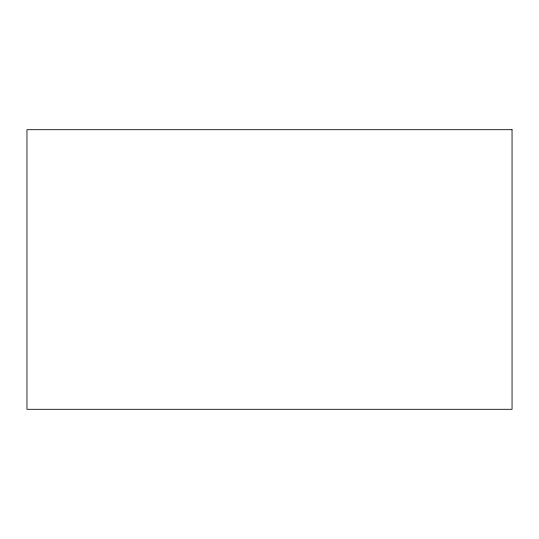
<?xml version="1.0" encoding="UTF-8"?>
<svg xmlns="http://www.w3.org/2000/svg" width="539" height="539" viewBox="0 0 539 539"><rect width="100%" height="100%" fill="white"/><g stroke="black" fill="none" stroke-linecap="round" stroke-linejoin="round"><path stroke-width="0.81" d="M512.05 129.697L26.95 129.697L26.95 409.303L512.05 409.303L512.05 129.697"/></g></svg>
